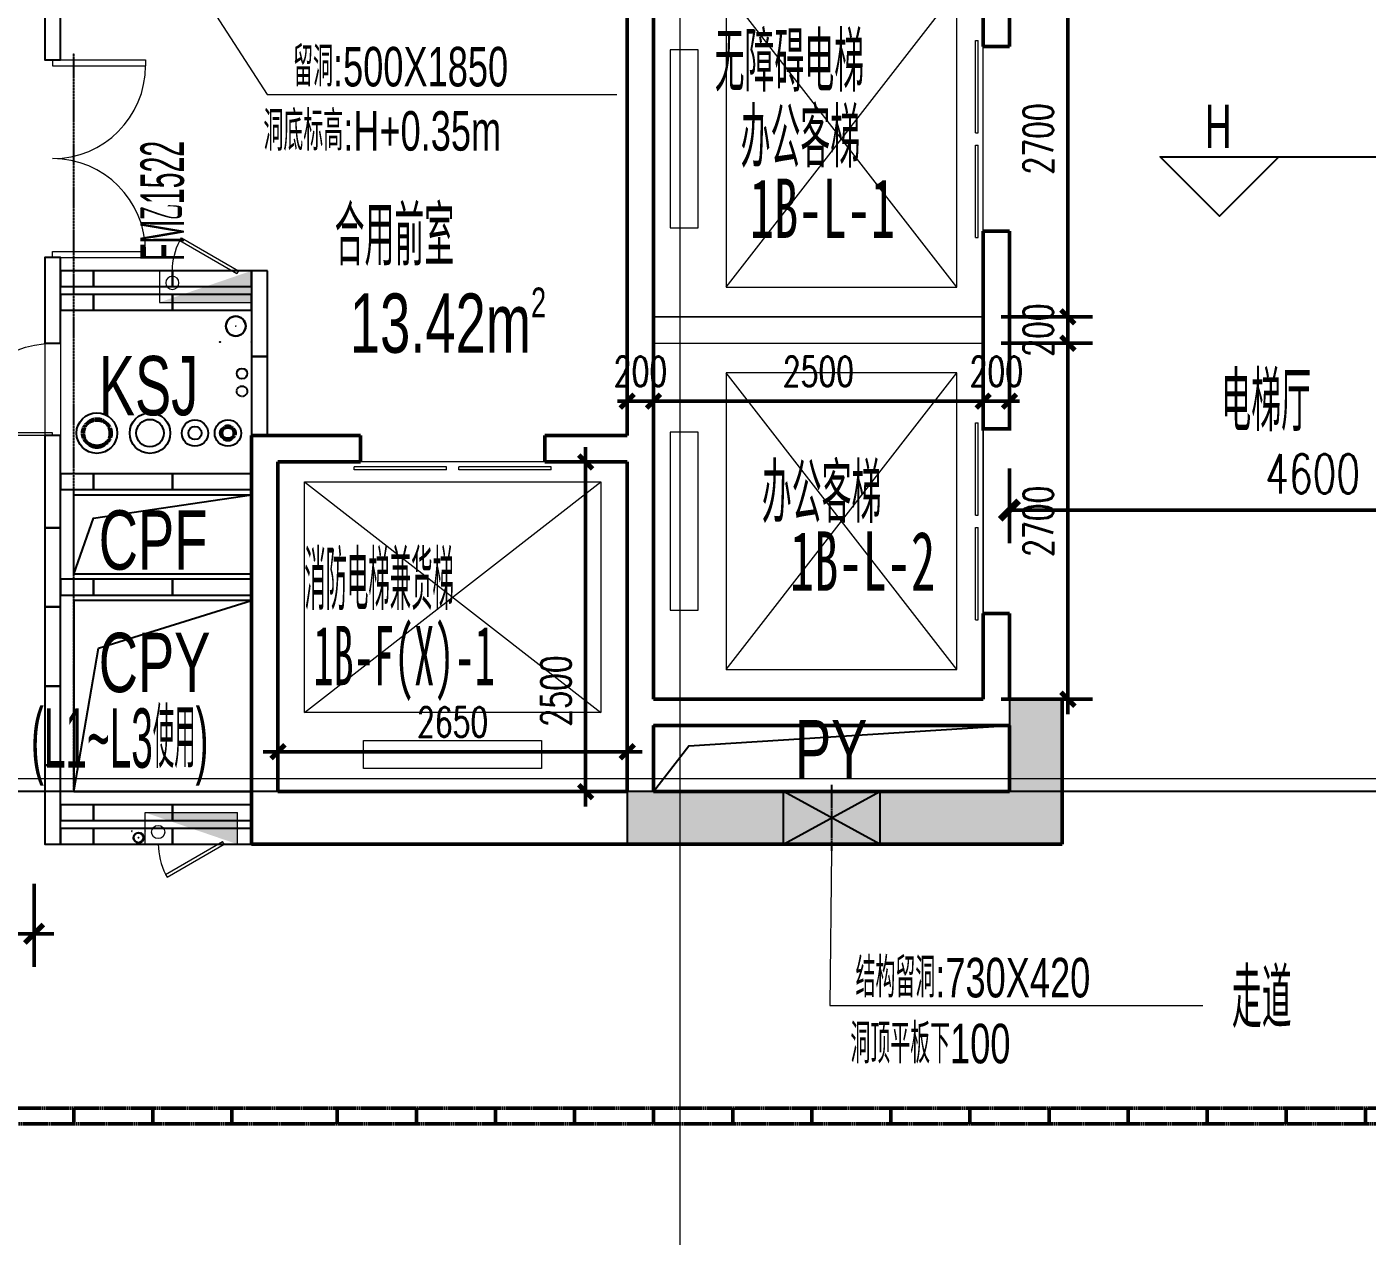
# Model space of a CAD drawing. Header units: millimetres. Extents: x 285006 to 3037698, y -2820855 to 192241.
# Drawn here: x 1068041 to 1078211, y 40494 to 49666 of the extents above; entities that cross this region are included whole.
import ezdxf
from ezdxf.enums import TextEntityAlignment as Align
from ezdxf.xclip import XClip

# ---------------------------------------------------------------- set-up
doc = ezdxf.new("R2010")
doc.units = ezdxf.units.MM
doc.header["$XCLIPFRAME"] = 2
doc.header["$PDMODE"] = 35
doc.header["$PDSIZE"] = -0.1
for name, pattern in [('3层以上空调立管$0$CENTER', [2, 1.25, -0.25, 0.25, -0.25]), ('3层以上空调立管$0$DASH', [0.35, 0.25, -0.1]), ('ACAD_ISO02W100', [15, 12, -3]), ('CORE-1B-4F$0$DASH', [0.35, 0.25, -0.1]), ('GRID-1B-4~RF$0$DOTE', [2.42, 2, -0.2, 0.02, -0.2])]:
    doc.linetypes.add(name, pattern=pattern)
for name, color, linetype, lineweight in [('$$$$ALC轻质隔墙', 1, 'Continuous', 25), ('3层以上空调立管$0$ACS_KT_LN', 150, '3层以上空调立管$0$CENTER', 35), ('3层以上空调立管$0$ACS_KT_LRG', 10, 'Continuous', 60), ('3层以上空调立管$0$ACS_KT_LRH', 130, '3层以上空调立管$0$DASH', 60), ('A-WALL-TEMP', 2, 'ACAD_ISO02W100', 50), ('CORE-1B-4F$0$A-DOOR', 142, 'Continuous', 18), ('CORE-1B-4F$0$A-FLOR-STRS', 13, 'Continuous', 18), ('CORE-1B-4F$0$A-FLOR-STRU', 4, 'Continuous', 25), ('CORE-1B-4F$0$A-FLOR-UNDR', 11, 'Continuous', 18), ('CORE-1B-4F$0$A-WALL', 2, 'Continuous', 50), ('DIM-1A1B-电梯尺寸$0$A-ANNO-DIMS', 73, 'Continuous', 18), ('DIM-1B-6F$0$A-ANNO-DIMS', 73, 'Continuous', 18), ('DOOR-1B-IDEN-HXT$0$A-DOOR-FIRE', 142, 'Continuous', 18), ('GRID-1B-4~RF$0$A-ANNO-GRID', 10, 'GRID-1B-4~RF$0$DOTE', 18), ('IDEN-1AB-6F$0$A-ROOM-IDEN', 7, 'Continuous', 25), ('P-1B-消火栓（4~13层）$0$0LL', 10, 'Continuous', 30), ('P-1B-消火栓（4~13层）$0$0XG-X', 1, 'Continuous', 18), ('P-1B-立管及地漏（6~7层）$0$0LL', 10, 'Continuous', 30), ('VERT-IDEN-1B-4F$0$A-ANNO-LEVL', 130, 'Continuous', 25), ('VERT-IDEN-1B-4F$0$A-ANNO-TEXT', 7, 'Continuous', 25), ('VERT-IDEN-1B-4F$0$A-COND-IDEN-TEXT', 11, 'Continuous', 18), ('VERT-IDEN-1B-4F$0$A-EVTR-IDEN', 7, 'Continuous', 25), ('VERT-IDEN-1B-4F$0$A-ROOM-IDEN', 7, 'Continuous', 25), ('VERT-IDEN-1B-4F$0$mianji', 11, 'Continuous', 18), ('结构留洞-1#AB-6F$0$A-HOLE', 140, 'Continuous', 25)]:
    doc.layers.add(name, color=color, linetype=linetype, lineweight=lineweight)
for name, color, linetype in [('3层以上空调立管$0$ACS_COM', 7, 'Continuous'), ('3层以上空调立管$0$ACS_KT_BZ', 3, 'Continuous'), ('COL-1A1B-4~12$0$S-PUB-COL', 6, 'Continuous'), ('COL-1A1B-4~12$0$S-PUB-COLHATCH', 8, 'Continuous')]:
    doc.layers.add(name, color=color, linetype=linetype)
doc.layers.add('P-1B-消火栓（4~13层）$0$0ll-point', color=1, linetype='Continuous', plot=False)
doc.layers.add('P-1B-立管及地漏（6~7层）$0$0ll-point', color=1, linetype='Continuous', plot=False)
doc.styles.add('DIM-1A1B-电梯尺寸$0$_TCH_DIM_T3', font='SIMPLEX', dxfattribs={"width": 0.705882, "bigfont": 'GBCBIG'})
doc.styles.add('DIM-1A1B-电梯尺寸$0$dim_font', font='simplex.shx', dxfattribs={"width": 0.7})
doc.styles.add('DIM-1B-6F$0$HYGB2014', font='hygbsz.shx', dxfattribs={"width": 0.7, "bigfont": 'hygbhz.shx'})
doc.styles.add('DOOR-1B-IDEN-HXT$0$HYGB2014', font='hygbsz.shx', dxfattribs={"width": 0.7, "bigfont": 'hygbhz.shx'})
doc.styles.add('IDEN-1AB-6F$0$HYGB2014', font='hygbsz.shx', dxfattribs={"width": 0.7, "bigfont": 'hygbhz.shx'})
doc.styles.add('VERT-IDEN-1B-4F$0$HYGB2014', font='hygbsz.shx', dxfattribs={"width": 0.7, "bigfont": 'hygbhz.shx'})
doc.styles.add('VERT-IDEN-1B-4F$0$HYHT', font='simhei.ttf', dxfattribs={"width": 0.75})
doc.dimstyles.new('DIM-1A1B-电梯尺寸$0$_TCH_ARCH&&100', dxfattribs={"dimtxt": 297.5, "dimasz": 100, "dimexe": 250, "dimexo": 300, "dimgap": 126.25, "dimtad": 1, "dimdec": 0, "dimzin": 0, "dimdsep": 46, "dimtxsty": 'DIM-1A1B-电梯尺寸$0$_TCH_DIM_T3', "dimblk": 'DIM-1A1B-电梯尺寸$0$_archtick', "dimcen": 0.09, "dimclrt": 7, "dimazin": 2, "dimtfac": 1, "dimtdec": 0, "dimtix": 1, "dimtmove": 2, "dimatfit": 3, "dimfxl": 1, "dimtolj": 1, "dimtzin": 0, "dimarcsym": 0})
doc.dimstyles.new('DIM-1A1B-电梯尺寸$0$DIMN75', dxfattribs={"dimscale": 0.75, "dimtxt": 300, "dimasz": 100, "dimexe": 250, "dimexo": 300, "dimgap": 0, "dimtad": 0, "dimdec": 0, "dimzin": 0, "dimdsep": 46, "dimtxsty": 'DIM-1A1B-电梯尺寸$0$dim_font', "dimblk": 'DIM-1A1B-电梯尺寸$0$_archtick', "dimcen": 0.09, "dimdle": 150, "dimclrt": 7, "dimazin": 0, "dimtfac": 1, "dimtdec": 0, "dimtix": 1, "dimtmove": 2, "dimatfit": 3, "dimfxl": 1, "dimtvp": 1, "dimtolj": 1, "dimtzin": 0, "dimarcsym": 0})
doc.dimstyles.new('DIM-1B-6F$0$DIMN', dxfattribs={"dimtxt": 300, "dimasz": 100, "dimexe": 250, "dimexo": 300, "dimgap": 0, "dimtad": 0, "dimdec": 0, "dimzin": 0, "dimdsep": 46, "dimtxsty": 'DIM-1B-6F$0$HYGB2014', "dimblk": 'DIM-1B-6F$0$_archtick', "dimcen": 0.09, "dimdle": 150, "dimclrt": 7, "dimazin": 0, "dimtfac": 1, "dimtdec": 0, "dimtix": 1, "dimtmove": 2, "dimatfit": 3, "dimfxl": 1, "dimtvp": 1, "dimtolj": 1, "dimtzin": 0, "dimarcsym": 0})

# ---------------------------------------------------------------- blocks, each defined once
blk = doc.blocks.new('A$C008C76B7')
at = {"layer": '$$$$ALC轻质隔墙'}
for points in [[(4500, -2920), (4380, -2920), (4380, -3650), (4500, -3650), (4500, -2920)], [(4500, -5800), (4500, -5150), (4380, -5150), (4380, -5800), (4500, -5800)], [(4500, -5370), (4750, -5370), (4750, -5250), (4500, -5250), (4500, -5370)], [(4750, -5370), (5350, -5370), (5350, -5250), (4750, -5250), (4750, -5370)], [(5350, -5370), (5950, -5370), (5950, -5250), (5350, -5250), (5350, -5370)], [(6070, -5250), (5950, -5250), (5950, -5900), (6070, -5900), (6070, -5250)], [(4500, -5550), (4750, -5550), (4750, -5430), (4500, -5430), (4500, -5550)], [(4750, -5550), (5350, -5550), (5350, -5430), (4750, -5430), (4750, -5550)], [(5350, -5550), (5950, -5550), (5950, -5430), (5350, -5430), (5350, -5550)], [(6070, -5900), (5950, -5900), (5950, -6500), (6070, -6500), (6070, -5900)], [(4500, -6500), (4380, -6500), (4380, -7200), (4500, -7200), (4500, -6500)], [(4500, -6910), (4750, -6910), (4750, -6790), (4500, -6790), (4500, -6910)], [(4750, -6910), (5350, -6910), (5350, -6790), (4750, -6790), (4750, -6910)], [(5350, -6910), (5950, -6910), (5950, -6790), (5350, -6790), (5350, -6910)], [(4500, -7200), (4380, -7200), (4380, -7800), (4500, -7800), (4500, -7200)], [(4500, -7710), (4750, -7710), (4750, -7590), (4500, -7590), (4500, -7710)], [(4750, -7710), (5350, -7710), (5350, -7590), (4750, -7590), (4750, -7710)], [(5350, -7710), (5950, -7710), (5950, -7590), (5350, -7590), (5350, -7710)], [(4500, -7800), (4380, -7800), (4380, -8400), (4500, -8400), (4500, -7800)], [(4500, -8400), (4380, -8400), (4380, -9000), (4500, -9000), (4500, -8400)], [(4500, -9000), (4380, -9000), (4380, -9600), (4500, -9600), (4500, -9000)], [(4500, -9420), (4750, -9420), (4750, -9300), (4500, -9300), (4500, -9420)], [(4750, -9420), (5350, -9420), (5350, -9300), (4750, -9300), (4750, -9420)], [(5350, -9420), (5950, -9420), (5950, -9300), (5350, -9300), (5350, -9420)], [(4500, -9600), (4750, -9600), (4750, -9480), (4500, -9480), (4500, -9600)], [(4750, -9600), (5350, -9600), (5350, -9480), (4750, -9480), (4750, -9600)], [(5350, -9600), (5950, -9600), (5950, -9480), (5350, -9480), (5350, -9600)]]:
    blk.add_lwpolyline(points, dxfattribs=at)
at = {"color": 1}
for points in [[(4000, -11600), (4600, -11600), (4600, -11720), (4000, -11720)], [(4600, -11600), (5200, -11600), (5200, -11720), (4600, -11720)], [(5200, -11600), (5800, -11600), (5800, -11720), (5200, -11720)], [(5800, -11600), (6600, -11600), (6600, -11720), (5800, -11720)], [(6600, -11600), (7200, -11600), (7200, -11720), (6600, -11720)], [(7200, -11600), (7800, -11600), (7800, -11720), (7200, -11720)], [(7800, -11600), (8400, -11600), (8400, -11720), (7800, -11720)], [(8400, -11600), (9000, -11600), (9000, -11720), (8400, -11720)], [(9000, -11600), (9600, -11600), (9600, -11720), (9000, -11720)], [(9600, -11600), (10200, -11600), (10200, -11720), (9600, -11720)], [(10200, -11600), (10800, -11600), (10800, -11720), (10200, -11720)], [(10800, -11600), (11400, -11600), (11400, -11720), (10800, -11720)], [(11400, -11600), (12000, -11600), (12000, -11720), (11400, -11720)], [(12000, -11600), (12600, -11600), (12600, -11720), (12000, -11720)], [(12600, -11600), (13200, -11600), (13200, -11720), (12600, -11720)], [(13200, -11600), (13800, -11600), (13800, -11720), (13200, -11720)], [(13800, -11600), (14400, -11600), (14400, -11720), (13800, -11720)], [(14400, -11600), (15000, -11600), (15000, -11720), (14400, -11720)]]:
    blk.add_lwpolyline(points, close=True, dxfattribs=at)
at = {"layer": 'Defpoints', "color": 0}
blk.add_lwpolyline([(0, 0), (27400, 0), (27400, -9200), (0, -9200)], close=True, dxfattribs=at)
blk = doc.blocks.new('3层以上空调立管')
at = {"layer": '3层以上空调立管$0$ACS_COM'}
for centre, radius in [((98290311, 18761741, 33), 154), ((98290714, 18761741, 33), 154), ((98291055, 18761741, 33), 100), ((98291305, 18761741, 33), 100)]:
    blk.add_circle(centre, radius, dxfattribs=at)
at = {"layer": '3层以上空调立管$0$ACS_KT_BZ'}
blk.add_circle((98291412, 18762192, 33), 39.7, dxfattribs=at)
at = {"layer": '3层以上空调立管$0$ACS_KT_LN', "color": 210, "lineweight": -3}
blk.add_circle((98291412, 18762058, 33), 39.7, dxfattribs=at)
at = {"layer": '3层以上空调立管$0$ACS_KT_LRG', "color": 10, "linetype": 'Continuous', "lineweight": -3}
for centre, radius in [((98290714, 18761741, 33), 104), ((98291055, 18761741, 33), 50)]:
    blk.add_circle(centre, radius, dxfattribs=at)
at = {"layer": '3层以上空调立管$0$ACS_KT_LRH', "color": 130}
for centre, radius in [((98290311, 18761741, 33), 104), ((98291305, 18761741, 33), 50)]:
    blk.add_circle(centre, radius, dxfattribs=at)
blk = doc.blocks.new('P-1B-立管及地漏（6~7层）$0$-立管-120')
blk.add_circle((98528319, 18831533), 75)
at = {"layer": 'P-1B-立管及地漏（6~7层）$0$0ll-point'}
for p in [(98528199, 18831653), (98528439, 18831653), (98528319, 18831533), (98528199, 18831413), (98528439, 18831413)]:
    blk.add_point(p, dxfattribs=at)
blk = doc.blocks.new('P-1B-立管及地漏（6~7层）')
at = {"layer": 'P-1B-立管及地漏（6~7层）$0$0LL'}
blk.add_blockref('P-1B-立管及地漏（6~7层）$0$-立管-120', (-179554, -68981), dxfattribs=at)
blk = doc.blocks.new('VERT-IDEN-1B-4F')
at = {"layer": 'VERT-IDEN-1B-4F$0$A-ANNO-LEVL'}
blk.add_lwpolyline([(98356678, 18763837), (98356228, 18763387), (98355778, 18763837), (98357461, 18763837)], dxfattribs=at)
at = {"layer": 'VERT-IDEN-1B-4F$0$A-COND-IDEN-TEXT'}
for points in [[(98348285, 18765422), (98349004, 18764309), (98351657, 18764309)], [(98353285, 18758572), (98353272, 18757399), (98356101, 18757399)]]:
    blk.add_lwpolyline(points, dxfattribs=at)
at = {"layer": 'VERT-IDEN-1B-4F$0$A-ANNO-LEVL', "style": 'VERT-IDEN-1B-4F$0$HYGB2014', "width": 0.65}
blk.add_text('H', height=330, dxfattribs=at).set_placement((98356117, 18763902))
at = {"layer": 'VERT-IDEN-1B-4F$0$A-ANNO-TEXT', "style": 'VERT-IDEN-1B-4F$0$HYGB2014', "width": 0.7}
for s, p in [('留洞:500X1850', (98349200, 18764520)), ('洞底标高:H+0.35m', (98348975, 18764033)), ('结构留洞:730X420', (98353467, 18757611)), ('洞顶平板下100', (98353428, 18757111))]:
    blk.add_text(s, height=300, dxfattribs=at).set_placement(p, align=Align.MIDDLE_LEFT)
at = {"layer": 'VERT-IDEN-1B-4F$0$A-EVTR-IDEN', "lineweight": -3, "style": 'VERT-IDEN-1B-4F$0$HYHT'}
for s, width, p in [('1B-L-1', 0.6, (98352665, 18763221)), ('1B-L-2', 0.6, (98352969, 18760545)), ('1B-F(X)-1', 0.5, (98349353, 18759829))]:
    blk.add_text(s, height=450, dxfattribs=dict(at, width=width)).set_placement(p)
at = {"layer": 'VERT-IDEN-1B-4F$0$A-ROOM-IDEN', "lineweight": -3, "style": 'VERT-IDEN-1B-4F$0$HYGB2014'}
for s, width, p in [('无障碍电梯', 0.7, (98352398, 18764331)), ('办公客梯', 0.7, (98352595, 18763755)), ('合用前室', 0.7, (98349515, 18763011)), ('KSJ', 0.7, (98347725, 18761876)), ('办公客梯', 0.7, (98352756, 18761060)), ('CPF', 0.7, (98347725, 18760705)), ('消防电梯兼货梯', 0.5, (98349285, 18760398)), ('CPY', 0.7, (98347725, 18759776)), ('(L1~L3使用)', 0.5, (98347211, 18759203)), ('PY', 0.7, (98353007, 18759115))]:
    blk.add_text(s, height=450, dxfattribs=dict(at, width=width)).set_placement(p)
at = {"layer": 'VERT-IDEN-1B-4F$0$mianji', "insert": (98350375, 18762594), "char_height": 450, "attachment_point": 5, "style": 'VERT-IDEN-1B-4F$0$HYGB2014'}
blk.add_mtext('\\A1;13.42m{\\H0.5x;\\S2^ ;}', dxfattribs=at)
blk = doc.blocks.new('P-1B-消火栓（4~13层）$0$单出口带卷盘消火栓')
at = {"layer": 'P-1B-消火栓（4~13层）$0$0XG-X'}
for p, q in [((368866, -61966), (368866, -61726)), ((368866, -61726), (369566, -61726)), ((369566, -61966), (369566, -61726)), ((368866, -61966), (368966, -61966)), ((368966, -61966), (369466, -61966)), ((369021, -62195), (369454, -61945)), ((369033, -62216), (369466, -61966)), ((369466, -61966), (369454, -61945)), ((369466, -61966), (369566, -61966)), ((369021, -62195), (369034, -62216))]:
    blk.add_line(p, q, dxfattribs=at)
blk.add_circle((368965, -61874), 50, dxfattribs=at)
blk.add_arc((369466, -61966), 500, 180, 207.134, dxfattribs=at)
blk.add_solid([(368866, -61726), (369566, -61966), (369566, -61726)], dxfattribs=at)
blk = doc.blocks.new('P-1B-消火栓（4~13层）$0$立管-50')
blk.add_circle((0, 0), 37.5)
at = {"layer": 'P-1B-消火栓（4~13层）$0$0ll-point'}
for p in [(-50, 50), (0, 0), (50, 50), (-50, -50), (50, -50)]:
    blk.add_point(p, dxfattribs=at)
blk = doc.blocks.new('P-1B-消火栓（4~13层）')
at = {"layer": 'P-1B-消火栓（4~13层）$0$0LL'}
blk.add_blockref('P-1B-消火栓（4~13层）$0$立管-50', (98348027, 18758672), dxfattribs=at)
at = {"layer": 'P-1B-消火栓（4~13层）$0$0XG-X', "xscale": -1, "rotation": 180}
blk.add_blockref('P-1B-消火栓（4~13层）$0$单出口带卷盘消火栓', (97979319, 18701006), dxfattribs=at)
at = {"layer": 'P-1B-消火栓（4~13层）$0$0XG-X', "rotation": 359.9999897547162}
blk.add_blockref('P-1B-消火栓（4~13层）$0$单出口带卷盘消火栓', (97979211, 18820589), dxfattribs=at)
blk = doc.blocks.new('IDEN-1AB-6F')
at = {"layer": 'IDEN-1AB-6F$0$A-ROOM-IDEN', "lineweight": -3, "style": 'IDEN-1AB-6F$0$HYGB2014', "width": 0.7}
for s, p in [('电梯厅', (98356242, 18761755)), ('走道', (98356322, 18757230))]:
    blk.add_text(s, height=450, dxfattribs=at).set_placement(p)
blk = doc.blocks.new('CORE-1B-4F$0$_A0GGR')
for p, q in [((-0.5, 0), (-0.5, -0.47)), ((-0.5, 0), (-0.47, 0)), ((-0.47, 0), (-0.47, -0.47)), ((0.47, 0), (0.47, -0.47)), ((0.5, 0), (0.47, 0)), ((0.5, 0), (0.5, -0.47)), ((-0.5, -0.47), (-0.47, -0.47)), ((0.5, -0.47), (0.47, -0.47))]:
    blk.add_line(p, q)
for centre, start, end in [((-0.47, 0), 270, 0), ((0.47, 0), 180, 270)]:
    blk.add_arc(centre, 0.47, start, end)
blk = doc.blocks.new('CORE-1B-4F$0$_A2ZXL-DS')
for p, q in [((-0.5, 0), (-0.5, -1)), ((-0.5, 0), (-0.472, 0)), ((-0.472, 0), (-0.472, -1)), ((-0.472, -1), (-0.5, -1))]:
    blk.add_line(p, q)
blk.add_arc((-0.5, 0), 1, 271.6231, 0)
blk = doc.blocks.new('DIM-1A1B-电梯尺寸$0$_archtick')
at = {"const_width": 0.5}
blk.add_lwpolyline([(-0.7, -0.7), (0.7, 0.7)], dxfattribs=at)
blk = doc.blocks.new('*D599')
at = {"layer": 'Defpoints', "color": 0, "transparency": 16777216}
for p in [(98354348, 18762422), (98355078, 18762422), (98354348, 18759722)]:
    blk.add_point(p, dxfattribs=at)
at = {"layer": 'DIM-1A1B-电梯尺寸$0$A-ANNO-DIMS', "color": 0, "lineweight": -2, "transparency": 16777216}
for p, q in [((98355078, 18759610), (98355078, 18762535)), ((98354573, 18762422), (98355266, 18762422)), ((98354573, 18759722), (98355266, 18759722))]:
    blk.add_line(p, q, dxfattribs=at)
at = {"layer": 'DIM-1A1B-电梯尺寸$0$A-ANNO-DIMS', "color": 0, "lineweight": -2, "transparency": 16777216, "xscale": 75, "yscale": 75, "zscale": 75}
for p, rotation in [((98355078, 18762422), 90), ((98355078, 18759722), 270)]:
    blk.add_blockref('DIM-1A1B-电梯尺寸$0$_archtick', p, dxfattribs=dict(at, rotation=rotation))
at = {"layer": 'DIM-1A1B-电梯尺寸$0$A-ANNO-DIMS', "color": 7, "lineweight": -3, "transparency": 16777216, "insert": (98354853, 18761072), "char_height": 225, "attachment_point": 5, "rotation": 90, "style": 'DIM-1A1B-电梯尺寸$0$dim_font'}
blk.add_mtext('\\A1;2700', dxfattribs=at)
blk = doc.blocks.new('*D600')
at = {"layer": 'Defpoints', "color": 0, "transparency": 16777216}
for p in [(98354348, 18765322), (98355078, 18765322), (98354348, 18762622)]:
    blk.add_point(p, dxfattribs=at)
at = {"layer": 'DIM-1A1B-电梯尺寸$0$A-ANNO-DIMS', "color": 0, "lineweight": -2, "transparency": 16777216}
for p, q in [((98355078, 18762510), (98355078, 18765435)), ((98354573, 18765322), (98355266, 18765322)), ((98354573, 18762622), (98355266, 18762622))]:
    blk.add_line(p, q, dxfattribs=at)
at = {"layer": 'DIM-1A1B-电梯尺寸$0$A-ANNO-DIMS', "color": 0, "lineweight": -2, "transparency": 16777216, "xscale": 75, "yscale": 75, "zscale": 75}
for p, rotation in [((98355078, 18765322), 90), ((98355078, 18762622), 270)]:
    blk.add_blockref('DIM-1A1B-电梯尺寸$0$_archtick', p, dxfattribs=dict(at, rotation=rotation))
at = {"layer": 'DIM-1A1B-电梯尺寸$0$A-ANNO-DIMS', "color": 7, "lineweight": -3, "transparency": 16777216, "insert": (98354853, 18763972), "char_height": 225, "attachment_point": 5, "rotation": 90, "style": 'DIM-1A1B-电梯尺寸$0$dim_font'}
blk.add_mtext('\\A1;2700', dxfattribs=at)
blk = doc.blocks.new('*D601')
at = {"layer": 'Defpoints', "color": 0, "transparency": 16777216}
for p in [(98354348, 18762622), (98355078, 18762622), (98354348, 18762422)]:
    blk.add_point(p, dxfattribs=at)
at = {"layer": 'DIM-1A1B-电梯尺寸$0$A-ANNO-DIMS', "color": 0, "lineweight": -2, "transparency": 16777216}
for p, q in [((98354573, 18762622), (98355266, 18762622)), ((98355078, 18762622), (98355078, 18762697)), ((98355078, 18762422), (98355078, 18762622)), ((98354573, 18762422), (98355266, 18762422)), ((98355078, 18762422), (98355078, 18762347))]:
    blk.add_line(p, q, dxfattribs=at)
at = {"layer": 'DIM-1A1B-电梯尺寸$0$A-ANNO-DIMS', "color": 0, "lineweight": -2, "transparency": 16777216, "xscale": 75, "yscale": 75, "zscale": 75}
for p, rotation in [((98355078, 18762622), 270), ((98355078, 18762422), 90)]:
    blk.add_blockref('DIM-1A1B-电梯尺寸$0$_archtick', p, dxfattribs=dict(at, rotation=rotation))
at = {"layer": 'DIM-1A1B-电梯尺寸$0$A-ANNO-DIMS', "color": 7, "lineweight": -3, "transparency": 16777216, "insert": (98354853, 18762522), "char_height": 225, "attachment_point": 5, "rotation": 90, "style": 'DIM-1A1B-电梯尺寸$0$dim_font'}
blk.add_mtext('\\A1;200', dxfattribs=at)
blk = doc.blocks.new('*D602')
at = {"layer": 'Defpoints', "color": 0, "transparency": 16777216}
for p in [(98351935, 18761983), (98351935, 18761535), (98354435, 18761535)]:
    blk.add_point(p, dxfattribs=at)
at = {"layer": 'DIM-1A1B-电梯尺寸$0$A-ANNO-DIMS', "color": 0, "lineweight": -2, "transparency": 16777216}
for p, q in [((98351935, 18761760), (98351935, 18762171)), ((98354435, 18761760), (98354435, 18762171)), ((98354548, 18761983), (98351823, 18761983))]:
    blk.add_line(p, q, dxfattribs=at)
at = {"layer": 'DIM-1A1B-电梯尺寸$0$A-ANNO-DIMS', "color": 0, "lineweight": -2, "transparency": 16777216, "xscale": 75, "yscale": 75, "zscale": 75, "rotation": 180}
blk.add_blockref('DIM-1A1B-电梯尺寸$0$_archtick', (98351935, 18761983), dxfattribs=at)
at = {"layer": 'DIM-1A1B-电梯尺寸$0$A-ANNO-DIMS', "color": 0, "lineweight": -2, "transparency": 16777216, "xscale": 75, "yscale": 75, "zscale": 75}
blk.add_blockref('DIM-1A1B-电梯尺寸$0$_archtick', (98354435, 18761983), dxfattribs=at)
at = {"layer": 'DIM-1A1B-电梯尺寸$0$A-ANNO-DIMS', "color": 7, "lineweight": -3, "transparency": 16777216, "insert": (98353185, 18762208), "char_height": 225, "attachment_point": 5, "style": 'DIM-1A1B-电梯尺寸$0$dim_font'}
blk.add_mtext('\\A1;2500', dxfattribs=at)
blk = doc.blocks.new('*D607')
at = {"layer": 'Defpoints', "color": 0, "transparency": 16777216}
for p in [(98349085, 18759324), (98349085, 18758876), (98351735, 18758876)]:
    blk.add_point(p, dxfattribs=at)
at = {"layer": 'DIM-1A1B-电梯尺寸$0$A-ANNO-DIMS', "color": 0, "lineweight": -2, "transparency": 16777216}
for p, q in [((98349085, 18759101), (98349085, 18759512)), ((98351735, 18759101), (98351735, 18759512)), ((98351848, 18759324), (98348973, 18759324))]:
    blk.add_line(p, q, dxfattribs=at)
at = {"layer": 'DIM-1A1B-电梯尺寸$0$A-ANNO-DIMS', "color": 0, "lineweight": -2, "transparency": 16777216, "xscale": 75, "yscale": 75, "zscale": 75, "rotation": 180}
blk.add_blockref('DIM-1A1B-电梯尺寸$0$_archtick', (98349085, 18759324), dxfattribs=at)
at = {"layer": 'DIM-1A1B-电梯尺寸$0$A-ANNO-DIMS', "color": 0, "lineweight": -2, "transparency": 16777216, "xscale": 75, "yscale": 75, "zscale": 75}
blk.add_blockref('DIM-1A1B-电梯尺寸$0$_archtick', (98351735, 18759324), dxfattribs=at)
at = {"layer": 'DIM-1A1B-电梯尺寸$0$A-ANNO-DIMS', "color": 7, "lineweight": -3, "transparency": 16777216, "insert": (98350410, 18759549), "char_height": 225, "attachment_point": 5, "style": 'DIM-1A1B-电梯尺寸$0$dim_font'}
blk.add_mtext('\\A1;2650', dxfattribs=at)
blk = doc.blocks.new('*D608')
at = {"layer": 'Defpoints', "color": 0, "transparency": 16777216}
for p in [(98351735, 18761983), (98351735, 18761535), (98351935, 18761535)]:
    blk.add_point(p, dxfattribs=at)
at = {"layer": 'DIM-1A1B-电梯尺寸$0$A-ANNO-DIMS', "color": 0, "lineweight": -2, "transparency": 16777216}
for p, q in [((98351735, 18761760), (98351735, 18762171)), ((98351935, 18761760), (98351935, 18762171)), ((98351735, 18761983), (98351660, 18761983)), ((98351935, 18761983), (98351735, 18761983)), ((98351935, 18761983), (98352010, 18761983))]:
    blk.add_line(p, q, dxfattribs=at)
at = {"layer": 'DIM-1A1B-电梯尺寸$0$A-ANNO-DIMS', "color": 0, "lineweight": -2, "transparency": 16777216, "xscale": 75, "yscale": 75, "zscale": 75}
blk.add_blockref('DIM-1A1B-电梯尺寸$0$_archtick', (98351735, 18761983), dxfattribs=at)
at = {"layer": 'DIM-1A1B-电梯尺寸$0$A-ANNO-DIMS', "color": 0, "lineweight": -2, "transparency": 16777216, "xscale": 75, "yscale": 75, "zscale": 75, "rotation": 180}
blk.add_blockref('DIM-1A1B-电梯尺寸$0$_archtick', (98351935, 18761983), dxfattribs=at)
at = {"layer": 'DIM-1A1B-电梯尺寸$0$A-ANNO-DIMS', "color": 7, "lineweight": -3, "transparency": 16777216, "insert": (98351835, 18762208), "char_height": 225, "attachment_point": 5, "style": 'DIM-1A1B-电梯尺寸$0$dim_font'}
blk.add_mtext('\\A1;200', dxfattribs=at)
blk = doc.blocks.new('*D579')
at = {"layer": 'Defpoints', "color": 0, "transparency": 16777216}
for p in [(98351735, 18761522), (98351419, 18759022), (98351735, 18759022)]:
    blk.add_point(p, dxfattribs=at)
at = {"layer": 'DIM-1A1B-电梯尺寸$0$A-ANNO-DIMS', "color": 0, "lineweight": -2, "transparency": 16777216}
for p, q in [((98351419, 18761635), (98351419, 18758910)), ((98351510, 18761522), (98351232, 18761522)), ((98351510, 18759022), (98351232, 18759022))]:
    blk.add_line(p, q, dxfattribs=at)
at = {"layer": 'DIM-1A1B-电梯尺寸$0$A-ANNO-DIMS', "color": 0, "lineweight": -2, "transparency": 16777216, "xscale": 75, "yscale": 75, "zscale": 75}
for p, rotation in [((98351419, 18761522), 90), ((98351419, 18759022), 270)]:
    blk.add_blockref('DIM-1A1B-电梯尺寸$0$_archtick', p, dxfattribs=dict(at, rotation=rotation))
at = {"layer": 'DIM-1A1B-电梯尺寸$0$A-ANNO-DIMS', "color": 7, "lineweight": -3, "transparency": 16777216, "insert": (98351194, 18759785), "char_height": 225, "attachment_point": 5, "rotation": 90, "style": 'DIM-1A1B-电梯尺寸$0$dim_font'}
blk.add_mtext('\\A1;2500', dxfattribs=at)
blk = doc.blocks.new('*D588')
at = {"layer": 'Defpoints', "color": 0, "transparency": 16777216}
for p in [(98354635, 18761772), (98359235, 18761772), (98359235, 18761157)]:
    blk.add_point(p, dxfattribs=at)
at = {"layer": 'DIM-1A1B-电梯尺寸$0$A-ANNO-DIMS', "color": 0, "lineweight": -2, "transparency": 16777216}
for p, q in [((98354635, 18761472), (98354635, 18760907)), ((98359235, 18761472), (98359235, 18760907)), ((98354635, 18761157), (98359235, 18761157))]:
    blk.add_line(p, q, dxfattribs=at)
at = {"layer": 'DIM-1A1B-电梯尺寸$0$A-ANNO-DIMS', "color": 0, "lineweight": -2, "transparency": 16777216, "xscale": 100, "yscale": 100, "zscale": 100, "rotation": 180}
blk.add_blockref('DIM-1A1B-电梯尺寸$0$_archtick', (98354635, 18761157), dxfattribs=at)
at = {"layer": 'DIM-1A1B-电梯尺寸$0$A-ANNO-DIMS', "color": 0, "lineweight": -2, "transparency": 16777216, "xscale": 100, "yscale": 100, "zscale": 100}
blk.add_blockref('DIM-1A1B-电梯尺寸$0$_archtick', (98359235, 18761157), dxfattribs=at)
at = {"layer": 'DIM-1A1B-电梯尺寸$0$A-ANNO-DIMS', "color": 7, "transparency": 16777216, "insert": (98356935, 18761432), "char_height": 297.5, "attachment_point": 5, "style": 'DIM-1A1B-电梯尺寸$0$_TCH_DIM_T3'}
blk.add_mtext('\\A1;4600', dxfattribs=at)
blk = doc.blocks.new('*D589')
at = {"layer": 'Defpoints', "color": 0, "transparency": 16777216}
for p in [(98354435, 18761983), (98354435, 18761535), (98354635, 18761535)]:
    blk.add_point(p, dxfattribs=at)
at = {"layer": 'DIM-1A1B-电梯尺寸$0$A-ANNO-DIMS', "color": 0, "lineweight": -2, "transparency": 16777216}
for p, q in [((98354435, 18761760), (98354435, 18762171)), ((98354635, 18761760), (98354635, 18762171)), ((98354435, 18761983), (98354360, 18761983)), ((98354635, 18761983), (98354435, 18761983)), ((98354635, 18761983), (98354710, 18761983))]:
    blk.add_line(p, q, dxfattribs=at)
at = {"layer": 'DIM-1A1B-电梯尺寸$0$A-ANNO-DIMS', "color": 0, "lineweight": -2, "transparency": 16777216, "xscale": 75, "yscale": 75, "zscale": 75}
blk.add_blockref('DIM-1A1B-电梯尺寸$0$_archtick', (98354435, 18761983), dxfattribs=at)
at = {"layer": 'DIM-1A1B-电梯尺寸$0$A-ANNO-DIMS', "color": 0, "lineweight": -2, "transparency": 16777216, "xscale": 75, "yscale": 75, "zscale": 75, "rotation": 180}
blk.add_blockref('DIM-1A1B-电梯尺寸$0$_archtick', (98354635, 18761983), dxfattribs=at)
at = {"layer": 'DIM-1A1B-电梯尺寸$0$A-ANNO-DIMS', "color": 7, "lineweight": -3, "transparency": 16777216, "insert": (98354535, 18762208), "char_height": 225, "attachment_point": 5, "style": 'DIM-1A1B-电梯尺寸$0$dim_font'}
blk.add_mtext('\\A1;200', dxfattribs=at)
blk = doc.blocks.new('DIM-1B-6F$0$_archtick')
at = {"const_width": 0.4}
blk.add_lwpolyline([(-0.7, -0.7), (0.7, 0.7)], dxfattribs=at)
blk = doc.blocks.new('*D821')
at = {"layer": 'Defpoints', "color": 0, "transparency": 16777216}
for p in [(-42400, 10900), (-40900, 10900), (-42400, 10222)]:
    blk.add_point(p, dxfattribs=at)
at = {"layer": 'DIM-1B-6F$0$A-ANNO-DIMS', "color": 0, "lineweight": -2, "transparency": 16777216}
for p, q in [((-42400, 10600), (-42400, 9972)), ((-40900, 10600), (-40900, 9972)), ((-40750, 10222), (-42550, 10222))]:
    blk.add_line(p, q, dxfattribs=at)
at = {"layer": 'DIM-1B-6F$0$A-ANNO-DIMS', "color": 0, "lineweight": -2, "transparency": 16777216, "xscale": 100, "yscale": 100, "zscale": 100, "rotation": 180}
blk.add_blockref('DIM-1B-6F$0$_archtick', (-42400, 10222), dxfattribs=at)
at = {"layer": 'DIM-1B-6F$0$A-ANNO-DIMS', "color": 0, "lineweight": -2, "transparency": 16777216, "xscale": 100, "yscale": 100, "zscale": 100}
blk.add_blockref('DIM-1B-6F$0$_archtick', (-40900, 10222), dxfattribs=at)
at = {"layer": 'DIM-1B-6F$0$A-ANNO-DIMS', "color": 7, "transparency": 16777216, "insert": (-41650, 10522), "char_height": 300, "attachment_point": 5, "style": 'DIM-1B-6F$0$HYGB2014'}
blk.add_mtext('\\A1;1500', dxfattribs=at)
blk = doc.blocks.new('结构留洞-1#AB-6F')
at = {"layer": '结构留洞-1#AB-6F$0$A-HOLE'}
for points in [[(81150, 12950), (79800, 12950), (79800, 13550), (81150, 13550)], [(79800, 11300), (81150, 11300), (81150, 12750), (79800, 12750)], [(84200, 11300), (86900, 11300), (86900, 11800), (84200, 11800)]]:
    blk.add_lwpolyline(points, close=True, dxfattribs=at)
for points in [[(79800, 12950), (79950, 13373), (81150, 13550)], [(79800, 11300), (79988, 12387), (81150, 12750)], [(84200, 11300), (84467, 11648), (86900, 11800)]]:
    blk.add_lwpolyline(points, dxfattribs=at)
blk = doc.blocks.new('COL-1A1B-4~12')
at = {"layer": 'COL-1A1B-4~12$0$S-PUB-COLHATCH'}
blk.add_hatch(color=256, dxfattribs=at).paths.add_polyline_path([(98355035, 18759722), (98354635, 18759722), (98354635, 18759022), (98351735, 18759022), (98351735, 18758922), (98351735, 18758622), (98355035, 18758622)])
at = {"layer": 'COL-1A1B-4~12$0$S-PUB-COL', "lineweight": -3}
for p, q in [((98355035, 18759722), (98354635, 18759722)), ((98354635, 18759722), (98354635, 18759022)), ((98355035, 18758622), (98355035, 18759722)), ((98354635, 18759022), (98351735, 18759022)), ((98351735, 18759022), (98351735, 18758622)), ((98351735, 18758622), (98355035, 18758622))]:
    blk.add_line(p, q, dxfattribs=at)
blk = doc.blocks.new('GRID-1B-4~RF')
at = {"layer": 'GRID-1B-4~RF$0$A-ANNO-GRID', "ltscale": 1.5}
for p, q in [((98352135, 18773397.1), (98352135, 18742447.1)), ((98317235, 18759122.1), (98393410, 18759122.1))]:
    blk.add_line(p, q, dxfattribs=at)
blk = doc.blocks.new('CORE-1B-4F$0$$DORLIB2D$00000127')
at = {"color": 0}
for points in [[(-0.5333, 0.7949), (-0.5333, 0.6904)], [(-0.0333, 0.7949), (-0.5333, 0.7949)], [(-0.0333, 0.7949), (-0.0333, 0.6904)], [(0.5333, 0.7949), (0.0333, 0.7949)], [(0.0333, 0.7949), (0.0333, 0.6904)], [(0.5333, 0.7949), (0.5333, 0.6904)], [(-0.0333, 0.6904), (-0.5333, 0.6904)], [(0.5333, 0.6904), (0.0333, 0.6904)], [(0.5, 0.5), (-0.5, 0.5)]]:
    blk.add_lwpolyline(points, dxfattribs=at)
blk = doc.blocks.new('CORE-1B-4F$0$0110 adssfj')
at = {"layer": 'CORE-1B-4F$0$A-FLOR-STRS', "lineweight": 9}
for p, q in [((1200, 1125), (-550, 1125)), ((-550, 1125), (-550, -1125)), ((1200, 1125), (-550, -1125)), ((-550, 1125), (1200, -1125)), ((1200, -1125), (1200, 1125)), ((1625, 675), (1412.5, 675)), ((1412.5, 675), (1412.5, -675)), ((1625, -675), (1625, 675)), ((1412.5, -675), (1625, -675)), ((-550, -1125), (1200, -1125))]:
    blk.add_line(p, q, dxfattribs=at)
blk = doc.blocks.new('DIM-1A1B-电梯尺寸')
at = {"layer": 'DIM-1A1B-电梯尺寸$0$A-ANNO-DIMS', "color": 73, "lineweight": -3}
for base, p1, p2, picture, middle in [((98355078.4, 18765322.1), (98354348.2, 18762622.1), (98354348.2, 18765322.1), '*D600', (98354853.4, 18763972.1)), ((98355078.4, 18762622.1), (98354348.2, 18762422.1), (98354348.2, 18762622.1), '*D601', (98354853.4, 18762522.1)), ((98355078.4, 18762422.1), (98354348.2, 18759722.1), (98354348.2, 18762422.1), '*D599', (98354853.4, 18761072.1))]:
    dim = blk.add_linear_dim(base=base, p1=p1, p2=p2, angle=90, dimstyle='DIM-1A1B-电梯尺寸$0$DIMN75', dxfattribs=at)
    dim.commit()
    dim.dimension.update_dxf_attribs({"geometry": picture, "text_midpoint": middle})
for base, p1, p2, picture, middle in [((98351735, 18761983.2), (98351935, 18761534.8), (98351735, 18761534.8), '*D608', (98351835, 18762208.2)), ((98351935, 18761983.2), (98354435, 18761534.8), (98351935, 18761534.8), '*D602', (98353185, 18762208.2)), ((98354435, 18761983.2), (98354635, 18761534.8), (98354435, 18761534.8), '*D589', (98354535, 18762208.2)), ((98349085, 18759324.4), (98351735, 18758876), (98349085, 18758876), '*D607', (98350410, 18759549.4))]:
    dim = blk.add_linear_dim(base=base, p1=p1, p2=p2, dimstyle='DIM-1A1B-电梯尺寸$0$DIMN75', dxfattribs=at)
    dim.commit()
    dim.dimension.update_dxf_attribs({"geometry": picture, "text_midpoint": middle})
at = {"layer": 'DIM-1A1B-电梯尺寸$0$A-ANNO-DIMS'}
dim = blk.add_aligned_dim(p1=(98354635, 18761772.1), p2=(98359235, 18761772.1), distance=-614.9, dimstyle='DIM-1A1B-电梯尺寸$0$_TCH_ARCH&&100', dxfattribs=at)
dim.commit()
dim.dimension.update_dxf_attribs({"geometry": '*D588', "text_midpoint": (98356935, 18761432.2)})
at = {"layer": 'DIM-1A1B-电梯尺寸$0$A-ANNO-DIMS', "color": 73, "lineweight": -3}
dim = blk.add_linear_dim(base=(98351419.1, 18759022.1), p1=(98351735, 18761522.1), p2=(98351735, 18759022.1), angle=90, dimstyle='DIM-1A1B-电梯尺寸$0$DIMN75', dxfattribs=at)
dim.commit()
dim.dimension.update_dxf_attribs({"geometry": '*D579', "text_midpoint": (98351194.1, 18759785.3), "dimtype": 128})
blk = doc.blocks.new('A$C6D7E459B')
at = {"layer": 'CORE-1B-4F$0$A-DOOR'}
for p, q in [((-40820, 14700), (-40820, 14000)), ((-40700, 14700), (-40700, 14000))]:
    blk.add_line(p, q, dxfattribs=at)
at = {"layer": 'CORE-1B-4F$0$A-FLOR-STRU'}
for p, q in [((-35215, 10900), (-34485, 11300)), ((-34485, 10900), (-35215, 11300))]:
    blk.add_line(p, q, dxfattribs=at)
at = {"layer": 'CORE-1B-4F$0$A-FLOR-STRU', "color": 1, "linetype": 'ByBlock'}
blk.add_line((-34850, 11350), (-34850, 10850), dxfattribs=at)
at = {"layer": 'CORE-1B-4F$0$A-FLOR-STRU'}
blk.add_lwpolyline([(-35215, 10900), (-35215, 11300), (-34485, 11300), (-34485, 10900)], close=True, dxfattribs=at)
at = {"layer": 'CORE-1B-4F$0$A-FLOR-UNDR'}
for p, q in [((-36200, 14900), (-33700, 14900)), ((-36200, 14900), (-33700, 14900)), ((-36200, 14700), (-33700, 14700))]:
    blk.add_line(p, q, dxfattribs=at)
blk.add_lwpolyline([(-33700, 15550), (-33700, 14900), (-36200, 14900), (-36200, 17600), (-33700, 17600), (-33700, 16950)], dxfattribs=at)
blk.add_lwpolyline([(-36200, 14700), (-33700, 14700), (-33700, 12000), (-36200, 12000)], close=True, dxfattribs=at)
at = {"layer": 'CORE-1B-4F$0$A-WALL'}
for p, q in [((-36400, 17800), (-36400, 14000)), ((-36200, 17600), (-36200, 14900)), ((-33700, 17600), (-33700, 16950)), ((-33500, 17600), (-33500, 16950)), ((-33700, 16950), (-33500, 16950)), ((-33700, 14900), (-33700, 15550)), ((-33700, 15550), (-33500, 15550)), ((-33500, 14050), (-33500, 15550)), ((-36200, 14900), (-36200, 12000)), ((-33700, 14050), (-33700, 14900)), ((-33700, 14050), (-33500, 14050)), ((-39250, 10900), (-39250, 14000)), ((-38425, 14000), (-39250, 14000)), ((-38425, 13800), (-38425, 14000)), ((-36400, 14000), (-37025, 14000)), ((-37025, 13800), (-37025, 14000)), ((-39050, 11300), (-39050, 13800)), ((-38425, 13800), (-39050, 13800)), ((-36400, 13800), (-37025, 13800)), ((-36400, 13800), (-36400, 11300)), ((-33700, 12650), (-33700, 12000)), ((-33700, 12650), (-33500, 12650)), ((-33500, 12650), (-33500, 12000)), ((-36200, 12000), (-33700, 12000)), ((-33500, 12000), (-33100, 12000)), ((-33100, 10900), (-33100, 12000)), ((-36200, 11800), (-33500, 11800)), ((-36200, 11800), (-36200, 11300)), ((-33500, 11800), (-33500, 11300)), ((-36400, 11300), (-39050, 11300)), ((-33500, 11300), (-36200, 11300)), ((-33100, 10900), (-39250, 10900))]:
    blk.add_line(p, q, dxfattribs=at)
at = {"layer": 'Defpoints', "linetype": 'CORE-1B-4F$0$DASH'}
for p, q in [((-40600, 11300), (-40600, 16900)), ((-39250, 11300), (-40600, 11300))]:
    blk.add_line(p, q, dxfattribs=at)
for name, p in [('GRID-1B-4~RF', (-98388135, -18747722.1)), ('VERT-IDEN-1B-4F', (-98388135, -18747722.1)), ('A$C008C76B7', (-45200, 20500)), ('P-1B-立管及地漏（6~7层）', (-98388135, -18747722.1)), ('P-1B-消火栓（4~13层）', (-98388135, -18747722.1)), ('3层以上空调立管', (-98330735, -18747722.1))]:
    blk.add_blockref(name, p)
ref = blk.add_blockref('结构留洞-1#AB-6F', (-120400, 0))
XClip(ref).set_block_clipping_path([(52000.000000149, -7800.0001855306), (130675.0000000149, 34249.9998144694)])
ref = blk.add_blockref('COL-1A1B-4~12', (-98388135, -18747722.1))
XClip(ref).set_block_clipping_path([(98319735.0140507817, 18739922.1058121212), (98398410.0140506476, 18781972.1058121212)])
ref = blk.add_blockref('IDEN-1AB-6F', (-98388135, -18747722.1))
XClip(ref).set_block_clipping_path([(98319735.0140507966, 18739922.1058121212), (98398410.0140506625, 18781972.1058121212)])
ref = blk.add_blockref('DIM-1A1B-电梯尺寸', (-98388135, -18747722.1))
XClip(ref).set_block_clipping_path([(98319735.0140507817, 18739922.1058121212), (98398410.0140506476, 18781972.1058121212)])
at = {"rotation": 180}
for p in [(-34450, 16250), (-34450, 13350)]:
    blk.add_blockref('CORE-1B-4F$0$0110 adssfj', p, dxfattribs=at)
at = {"xscale": -1, "rotation": 90}
blk.add_blockref('CORE-1B-4F$0$0110 adssfj', (-37725, 13100), dxfattribs=at)
at = {"layer": 'CORE-1B-4F$0$A-DOOR', "linetype": 'ByBlock', "xscale": -1400, "yscale": 200, "zscale": -1500}
for p, rotation in [((-33600, 16250), 90), ((-33600, 13350), 90), ((-37725, 13900), 180)]:
    blk.add_blockref('CORE-1B-4F$0$$DORLIB2D$00000127', p, dxfattribs=dict(at, rotation=rotation))
at = {"layer": 'CORE-1B-4F$0$A-DOOR'}
for name, p, xscale, yscale, zscale, rotation in [('CORE-1B-4F$0$_A0GGR', (-40760, 16100.1), 1500, 1500, 2100, 90), ('CORE-1B-4F$0$_A2ZXL-DS', (-40760, 14350), -700, 700, 1500, 270)]:
    blk.add_blockref(name, p, dxfattribs=dict(at, xscale=xscale, yscale=yscale, zscale=zscale, rotation=rotation))
at = {"layer": 'DOOR-1B-IDEN-HXT$0$A-DOOR-FIRE', "style": 'DOOR-1B-IDEN-HXT$0$HYGB2014', "width": 0.5}
blk.add_text('FM乙1522', height=330, rotation=90, dxfattribs=at).set_placement((-39928.5, 15324.7), align=Align.MIDDLE_LEFT)
at = {"layer": 'DIM-1B-6F$0$A-ANNO-DIMS'}
dim = blk.add_aligned_dim(p1=(-40900, 10900), p2=(-42400, 10900), distance=677.9, dimstyle='DIM-1B-6F$0$DIMN', dxfattribs=at)
dim.commit()
dim.dimension.update_dxf_attribs({"geometry": '*D821', "text_midpoint": (-41650, 10522.1)})

msp = doc.modelspace()

# ---------------------------------------------------------------- block references
at = {"layer": 'A-WALL-TEMP'}
msp.add_blockref('A$C6D7E459B', (1108997.1, 32566.3), dxfattribs=at)

doc.saveas('drawing.dxf')
